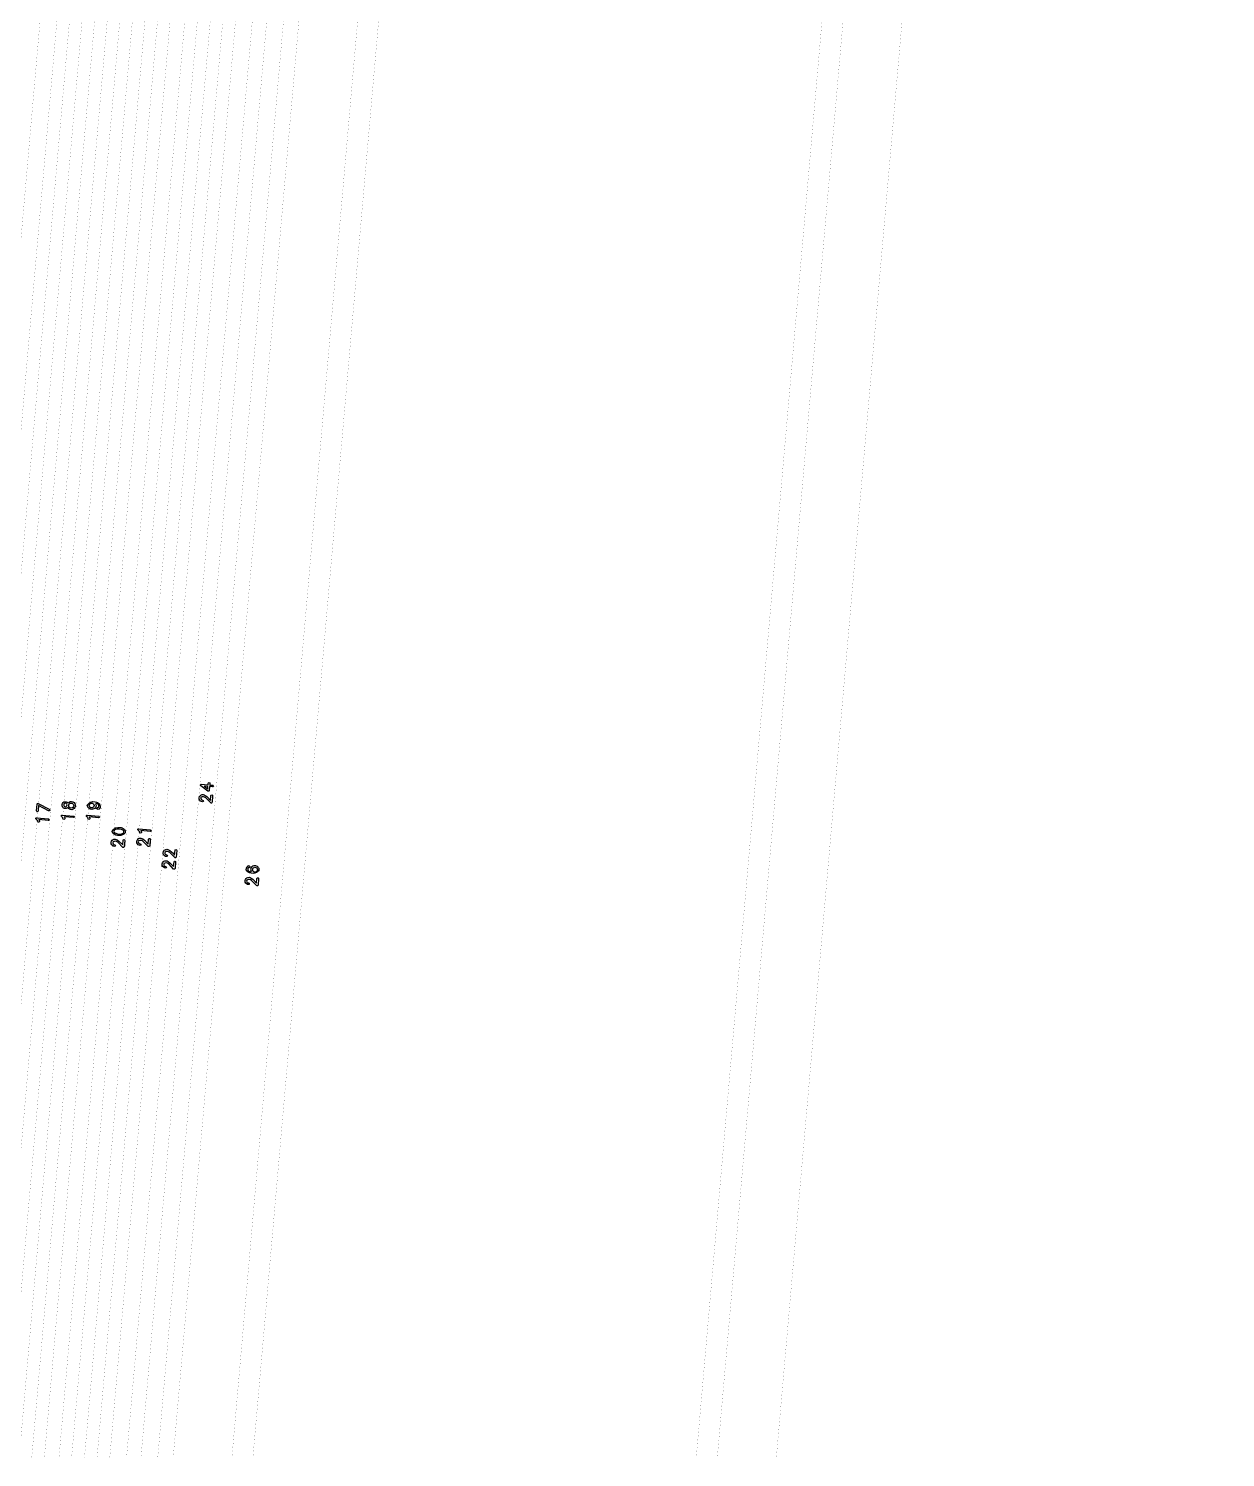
# Model space of a CAD drawing. Extents: x 592 to 965, y 89 to 353.
# Drawn here: x 646.75 to 668.59, y 250.47 to 276.55 of the extents above; entities that cross this region are included whole.
import ezdxf

# ---------------------------------------------------------------- set-up
doc = ezdxf.new("R2010")
doc.units = 0
doc.layers.add('a_area', color=3, linetype='Continuous')

# ---------------------------------------------------------------- blocks, each defined once
blk = doc.blocks.new('PAD_R3')
at = {"layer": 'a_area', "const_width": 0.5}
blk.add_lwpolyline([(0.25, 0, 1), (-0.25, 0, 1)], format="xyb", close=True, dxfattribs=at)

msp = doc.modelspace()

# ---------------------------------------------------------------- linework, layer by layer
at = {"layer": 'a_area'}
msp.add_line((649.955, 262.723), (650.023, 262.673), dxfattribs=at)
at = {"layer": 'a_area', "const_width": 0.0015}
msp.add_lwpolyline([(617.02, 250.475), (617.02, 323.788), (668.585, 323.788), (668.585, 250.475)], close=True, dxfattribs=at)
for points in [[(644.978, 250.475), (647.662, 281.162, -0.084552), (647.862, 281.924, 0.012808), (647.905, 282.023, -0.038887), (648.178, 282.582, 0.005339), (648.197, 282.617, -0.07215), (648.588, 283.159, 0.012405), (648.628, 283.203, -0.023497), (648.891, 283.473, -0.022352), (649.074, 283.63, 0.199572), (649.337, 284.14), (651.695, 311.103, 0.208816), (651.666, 311.191), (649.733, 313.495, 0.198841), (649.156, 313.792), (649.098, 313.797, -0.199255), (646.874, 314.956), (646.522, 315.376, -0.19862), (646.267, 316.198), (646.292, 316.486, 0.129621), (646.194, 317.051)], [(645.895, 250.475), (648.55, 280.818, -0.109032), (648.95, 282.087, 0.010597), (649.008, 282.193, -0.078141), (649.269, 282.545, 0.016369), (649.322, 282.602, -0.02685), (649.555, 282.837, -0.016985), (649.561, 282.842, -0.025684), (649.569, 282.85), (649.88, 283.111, 0.20615), (650.229, 283.766), (652.613, 311.01, 0.197996), (652.369, 311.779), (650.23, 314.327, 0.098156), (650.087, 314.439), (649.716, 314.632, 0.068059), (649.532, 314.697, -0.042429), (649.382, 314.742, -0.064205), (648.626, 315.156, -0.072703), (648.602, 315.179, -0.20304), (648.275, 316.259), (648.072, 316.75, -0.065162), (648.07, 316.76)], [(648.891, 316.661), (648.502, 316.229), (648.5, 316.207, 0.195261), (648.772, 315.332, 0.063752), (649.474, 314.951, 0.039475), (649.579, 314.921, -0.070657), (649.829, 314.831), (650.202, 314.637, -0.097932), (650.411, 314.466), (652.544, 311.926, -0.199708), (652.84, 310.983), (650.456, 283.738, -0.20408), (650.023, 282.932, -0.008932), (649.986, 282.901), (649.709, 282.668, 0.027043), (649.492, 282.448, -0.016228), (649.429, 282.382, 0.079015), (649.208, 282.082, -0.010538), (649.145, 281.969, 0.109157), (648.777, 280.792), (646.125, 250.475), (645.895, 250.475)], [(650.785, 316.439, 0.152813), (650.565, 315.971, 0.109083), (650.908, 315.313), (653.263, 312.506, -0.198709), (653.754, 310.937), (651.344, 283.4, -0.197794), (650.831, 282.415), (650.374, 282.031, 0.187952), (649.68, 280.621), (647.043, 250.475), (646.813, 250.475)], [(646.813, 250.475), (649.453, 280.648, -0.187862), (650.225, 282.205), (650.686, 282.591, 0.198733), (651.117, 283.428), (653.527, 310.965, 0.198995), (653.081, 312.367), (650.733, 315.166, -0.136963), (650.3, 316.12, 0.102803), (650.096, 316.406)], [(647.775, 250.475), (650.383, 280.279, -0.080303), (650.661, 281.15, -0.101179), (651.042, 281.63), (651.598, 282.096, 0.19889), (651.984, 282.838), (654.441, 310.922, 0.198949), (653.487, 313.946), (652.728, 314.85, -0.197124), (652.451, 315.739), (652.468, 315.926), (652.2, 316.391)], [(653.031, 316.316), (652.695, 315.906), (652.679, 315.719, 0.201217), (652.914, 314.984), (653.662, 314.093, -0.198944), (654.669, 310.902), (652.212, 282.818, -0.198472), (651.746, 281.923), (651.188, 281.454, 0.100951), (650.865, 281.046, 0.079887), (650.609, 280.249), (648.004, 250.475), (647.775, 250.475)], [(647.859, 316.173), (648.076, 315.366), (648.259, 315.147, 0.176584), (649.453, 314.462, -0.076575), (649.699, 314.377), (649.922, 314.26, -0.09694), (650.131, 314.089), (652.198, 311.626, -0.197172), (652.385, 311.027), (650.008, 283.855, -0.197236), (649.693, 283.253), (649.38, 282.99, 0.025707), (649.141, 282.746, -0.011878), (649.08, 282.681, 0.073262), (648.801, 282.292, -0.005457), (648.774, 282.243, -0.008932), (648.772, 282.24, 0.003941), (648.746, 282.195, -0.012535), (648.744, 282.19, 0.10827), (648.322, 280.835), (645.666, 250.475), (645.437, 250.475)], [(649.889, 316.093), (650.19, 315.312), (650.458, 315.054, -0.092273), (650.655, 314.892), (652.912, 312.203, -0.199974), (653.298, 310.97), (650.912, 283.702, -0.199007), (650.337, 282.599), (650.081, 282.383, 0.199597), (649.232, 280.748), (646.584, 250.475), (646.354, 250.475)], [(655.229, 316.22), (655.014, 315.504), (655.203, 314.197, 0.082758), (655.555, 313.096, -0.142057), (655.814, 311.758), (653.239, 282.325, -0.198896), (652.722, 281.331), (652.474, 281.123, 0.199681), (651.654, 279.541), (649.111, 250.475), (648.805, 250.475)], [(648.805, 250.475), (651.352, 279.583, -0.198255), (652.279, 281.358), (652.527, 281.566, 0.198506), (652.936, 282.351), (655.512, 311.799, 0.140425), (655.283, 312.957, -0.082754), (654.901, 314.154), (654.712, 315.461), (654.302, 316.089)], [(645.437, 250.475), (648.095, 280.862, -0.112199), (648.576, 282.357, 0.005587), (648.601, 282.404, -0.072468), (648.917, 282.841, 0.011717), (648.969, 282.897, -0.026264), (649.231, 283.164), (649.545, 283.427, 0.200481), (649.781, 283.883), (652.157, 311.046, 0.201044), (652.016, 311.487), (649.95, 313.949, 0.097155), (649.807, 314.062), (649.592, 314.175, 0.079893), (649.404, 314.238, -0.176615), (648.078, 315.007), (647.902, 315.217, -0.058168), (647.887, 315.225), (647.138, 315.575)], [(651.974, 315.607), (651.89, 315.152, 0.105844), (651.92, 314.934, 0.005634), (651.969, 314.811, -0.017036), (651.972, 314.804, 0.07336), (652.07, 314.645), (653.617, 312.802, -0.198905), (654.211, 310.919), (651.77, 283.023, -0.197467), (651.333, 282.189), (650.78, 281.725, 0.069661), (650.649, 281.58, 0.127399), (650.133, 280.116), (647.54, 250.475), (647.31, 250.475)], [(646.354, 250.475), (649.006, 280.781, -0.198353), (649.935, 282.559), (650.191, 282.774, 0.198773), (650.684, 283.722), (653.071, 311.003, 0.197779), (652.736, 312.056), (650.48, 314.745, 0.096077), (650.342, 314.857, -0.081539), (650.311, 314.878), (650.033, 315.146, -0.030411), (650.025, 315.15), (649.233, 315.424)], [(647.31, 250.475), (649.907, 280.15, -0.126349), (650.459, 281.708, -0.07042), (650.635, 281.901), (651.188, 282.366, 0.200191), (651.544, 283.057), (653.983, 310.939, 0.198914), (653.442, 312.655), (651.895, 314.498, -0.078654), (651.755, 314.731, -0.003286), (651.725, 314.805, -0.023773), (651.722, 314.811, 0.147236), (651.212, 315.454)], [(654.137, 315.389), (654.081, 314.666, 0.058868), (654.333, 314.206, -0.176554), (655.208, 310.945), (652.724, 282.552, -0.19901), (652.24, 281.624), (651.747, 281.21, 0.093121), (651.589, 281.018, 0.103734), (651.062, 279.276), (648.542, 250.475), (648.236, 250.475)], [(648.236, 250.475), (650.758, 279.303, -0.103734), (651.322, 281.164, -0.093272), (651.552, 281.444), (652.046, 281.859, 0.198617), (652.42, 282.579), (654.904, 310.972, 0.177624), (654.072, 314.046, -0.076724), (653.73, 314.742, 0.092457), (653.355, 315.105)], [(661.821, 283.471), (658.934, 250.475), (650.847, 250.475), (653.377, 279.401, -0.198706)]]:
    msp.add_lwpolyline(points, format="xyb", dxfattribs=at)
msp.add_lwpolyline([(649.393, 250.475), (651.934, 279.527, -0.198994), (652.701, 281), (652.988, 281.24, 0.20105), (653.511, 282.26), (656.147, 312.391, 0.152782), (655.936, 313.351, -0.152671), (655.59, 314.933), (655.639, 315.49, -1.014211), (656.7, 315.383), (656.653, 314.839, 0.152553), (656.863, 313.88, -0.15273), (657.21, 312.298), (654.571, 282.137, -0.197345), (653.672, 280.421), (653.385, 280.181, 0.198529), (652.997, 279.434), (650.464, 250.475)], format="xyb", close=True, dxfattribs=at)
for points in [[(665.986, 314.392), (660.395, 250.475), (659.318, 250.475), (662.2, 283.411)], [(647.358, 281.189), (644.671, 250.475), (644.417, 250.475), (644.412, 250.481), (644.406, 250.475), (644.05, 250.475)], [(647.89, 281.136), (645.207, 250.475), (644.978, 250.475)]]:
    msp.add_lwpolyline(points, dxfattribs=at)
at = {"layer": 'a_area'}
for points in [[(649.867, 262.492, -0.684794), (649.975, 262.555), (650.005, 262.534), (650.075, 262.463)], [(650.075, 262.463), (650.082, 262.55, -1), (650.112, 262.548), (650.102, 262.428, -0.64638), (650.076, 262.419), (649.985, 262.512, 0.341671), (649.899, 262.519)], [(646.899, 262.273), (646.91, 262.392, -0.540044), (646.932, 262.404), (647.133, 262.301, -1), (647.12, 262.274), (646.938, 262.367)], [(646.938, 262.367), (646.929, 262.27, -1), (646.899, 262.273)], [(647.366, 262.367, -0.775811), (647.474, 262.417, -1.434665), (647.545, 262.293)], [(647.545, 262.293, -0.274808), (647.466, 262.332, -0.647176), (647.367, 262.361, -0.098375), (647.366, 262.367)], [(647.45, 262.396, 0.611517), (647.399, 262.395), (647.397, 262.366)], [(647.826, 262.373, -0.378825), (647.969, 262.435, -0.576902), (648.051, 262.313, -0.206029), (648.042, 262.306), (648.021, 262.299)], [(647.977, 262.403, -0.596338), (647.909, 262.3, -0.359643), (647.827, 262.367, -0.09536), (647.826, 262.373)], [(648.021, 262.299, -1.487087), (648.026, 262.332, 0.775698), (647.977, 262.403)], [(649.927, 262.437, -0.325713), (649.868, 262.484, -0.138049), (649.867, 262.492)], [(649.899, 262.519, 0.570488), (649.93, 262.467, -1), (649.927, 262.437)], [(646.891, 262.12, -0.702059), (646.903, 262.145), (647.112, 262.127, -1), (647.11, 262.097), (646.941, 262.112)], [(646.952, 262.091, -1.522366), (646.917, 262.094), (646.891, 262.12)], [(646.941, 262.112, -0.068251), (646.943, 262.109), (646.952, 262.091)], [(647.355, 262.171, -0.702059), (647.367, 262.196), (647.576, 262.178, -1), (647.573, 262.148), (647.404, 262.163)], [(647.415, 262.142, -1.522366), (647.38, 262.144), (647.355, 262.171)], [(647.404, 262.163, -0.068251), (647.407, 262.16), (647.415, 262.142)], [(647.813, 262.169, -0.702059), (647.826, 262.194), (648.035, 262.176, -1), (648.032, 262.146), (647.863, 262.161)], [(647.874, 262.14, -1.522366), (647.839, 262.143), (647.813, 262.169)], [(647.863, 262.161, -0.068251), (647.865, 262.158), (647.874, 262.14)], [(648.281, 261.897, -0.383371), (648.426, 261.967, -0.474052), (648.519, 261.87)], [(648.519, 261.87, -0.403157), (648.29, 261.865), (648.282, 261.891, -0.09769), (648.281, 261.897)], [(648.728, 261.696, -0.684794), (648.837, 261.76), (648.867, 261.738), (648.937, 261.667)], [(648.753, 261.919, -0.702059), (648.765, 261.944), (648.974, 261.926, -1), (648.972, 261.896), (648.803, 261.911)], [(648.813, 261.89, -1.522805), (648.779, 261.893), (648.753, 261.919)], [(648.937, 261.667), (648.944, 261.754, -1), (648.974, 261.752), (648.964, 261.633, -0.64638), (648.938, 261.623), (648.847, 261.716, 0.341671), (648.761, 261.723)], [(648.803, 261.911, -0.068164), (648.805, 261.908), (648.813, 261.89)], [(648.262, 261.679, -0.684794), (648.371, 261.742), (648.401, 261.721), (648.471, 261.65)], [(648.323, 261.624, -0.325713), (648.264, 261.671, -0.138049), (648.262, 261.679)], [(648.295, 261.706, 0.570488), (648.325, 261.654, -1), (648.323, 261.624)], [(648.471, 261.65), (648.478, 261.737, -1), (648.508, 261.734), (648.498, 261.615, -0.64638), (648.472, 261.606), (648.381, 261.699, 0.341671), (648.295, 261.706)], [(648.789, 261.641, -0.325713), (648.73, 261.688, -0.138049), (648.728, 261.696)], [(648.761, 261.723, 0.570488), (648.791, 261.671, -1), (648.789, 261.641)], [(649.21, 261.493, -0.534515), (649.292, 261.57, -0.132414), (649.418, 261.465)], [(649.243, 261.521, 0.570425), (649.273, 261.468, -1), (649.27, 261.438)], [(649.418, 261.465), (649.426, 261.552, -1), (649.456, 261.549), (649.445, 261.43, -0.64638), (649.42, 261.42), (649.329, 261.513, 0.340909), (649.243, 261.521)], [(649.192, 261.284, -0.684794), (649.3, 261.348), (649.331, 261.326), (649.4, 261.255)], [(649.252, 261.229, -0.325713), (649.193, 261.276, -0.138049), (649.192, 261.284)], [(649.27, 261.438, -0.325947), (649.211, 261.485, -0.138049), (649.21, 261.493)], [(649.224, 261.311, 0.570488), (649.255, 261.259, -1), (649.252, 261.229)], [(649.4, 261.255), (649.408, 261.343, -1), (649.437, 261.34), (649.427, 261.221, -0.64638), (649.401, 261.211), (649.31, 261.304, 0.341671), (649.224, 261.311)], [(650.769, 261.269, -1.487087), (650.763, 261.235, 0.775673), (650.813, 261.165)], [(650.704, 260.981, -0.684794), (650.813, 261.045), (650.843, 261.023), (650.912, 260.952)], [(650.765, 260.926, -0.325713), (650.706, 260.973, -0.138049), (650.704, 260.981)], [(650.963, 261.186, -0.42186), (650.732, 261.175), (650.724, 261.201, -0.096467), (650.724, 261.207)], [(650.737, 261.008, 0.570488), (650.767, 260.956, -1), (650.765, 260.926)], [(650.912, 260.952), (650.92, 261.039, -1), (650.95, 261.037), (650.94, 260.917, -0.64638), (650.914, 260.908), (650.823, 261.001, 0.341671), (650.737, 261.008)]]:
    msp.add_lwpolyline(points, format="xyb", dxfattribs=at)
for points in [[(649.895, 262.73, -0.763735), (649.905, 262.757), (650.029, 262.746), (650.032, 262.774, -1), (650.062, 262.771), (650.059, 262.744), (650.114, 262.739, -1), (650.111, 262.709), (650.057, 262.714), (650.05, 262.644, -0.591614), (650.027, 262.633)], [(648.312, 261.896), (648.317, 261.878, 0.272401), (648.482, 261.863, 0.312174), (648.486, 261.911, 0.272411), (648.321, 261.925), (648.313, 261.908)]]:
    msp.add_lwpolyline(points, format="xyb", close=True, dxfattribs=at)
msp.add_lwpolyline([(650.023, 262.673), (650.027, 262.716), (649.955, 262.723)], dxfattribs=at)
for centre, radius in [((647.532, 262.368), 0.0461), ((647.906, 262.37), 0.0451), ((650.884, 261.198), 0.0451)]:
    msp.add_circle(centre, radius, dxfattribs=at)
for centre, radius, start, end in [((647.426, 262.377), 0.0311, 199.1153, 38.2329), ((650.783, 261.211), 0.0591, 104.0759, 183.9218), ((650.875, 261.198), 0.07, 85.1141, 208.3553), ((650.887, 261.192), 0.0764, 356.0088, 94.5682)]:
    msp.add_arc(centre, radius, start, end, dxfattribs=at)

# ---------------------------------------------------------------- block references
at = {"layer": 'a_area', "xscale": 0.0015, "yscale": 0.0015, "zscale": 1.5}
for p in [(646.813, 250.475), (646.813, 250.475), (647.31, 250.475), (647.31, 250.475), (647.775, 250.475), (647.775, 250.475), (648.236, 250.475), (648.236, 250.475), (648.805, 250.475), (648.805, 250.475)]:
    msp.add_blockref('PAD_R3', p, dxfattribs=at)

doc.saveas('drawing.dxf')
